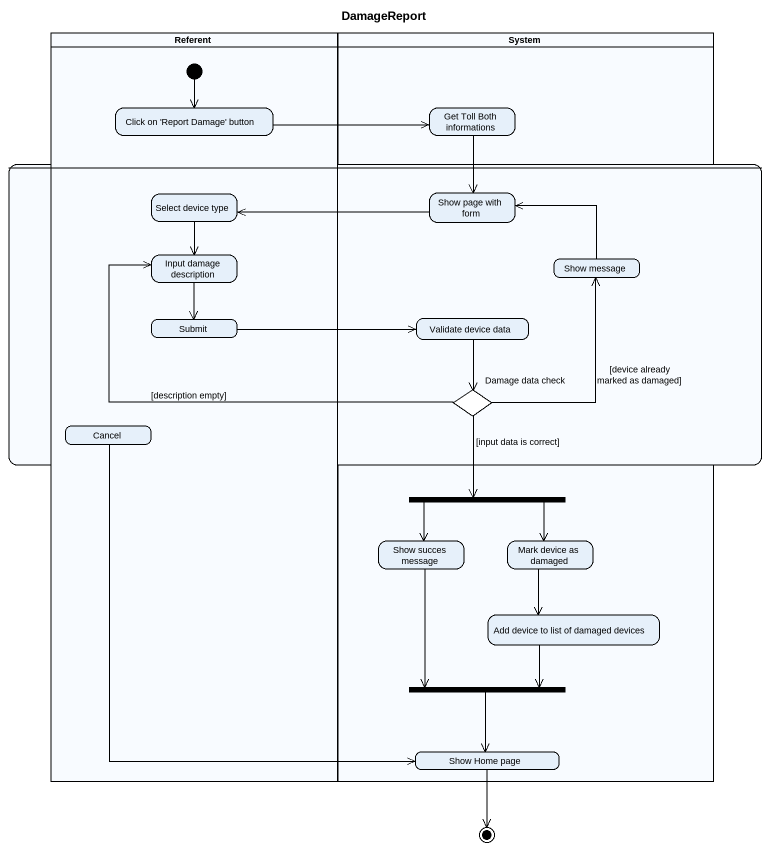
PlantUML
@startuml
title DamageReport
hide empty description
state Referent <<partition>> {
  state "Click on 'Report Damage' button" as Click_on_Report_Damage
  state "Select device type" as Select_device_type
  state "Input damage description" as Input_damage_description
  state Submit
  state Cancel
  [*] --> Click_on_Report_Damage
}
state System <<partition>> {
  state "Get Toll Both informations" as Get_Toll_Both_informations
  state fork1 <<fork>>
  state "Show succes message" as Show_succes_message
  state "Mark device as damaged" as Mark_device_as_damaged
  state "Add device to list of damaged devices" as Add_device_to_list_of
  state fork2 <<join>>
  state "Show Home page" as Show_Home_page
}
state " " as state1 {
  state "Show page with form" as Show_page_with_form
  state "Show message" as Show_message
  state "Validate device data" as Validate_device_data
  state "Damage data check" as Damage_data_check <<choice>>
}
state final1 <<end>>
Click_on_Report_Damage -right-> Get_Toll_Both_informations
Get_Toll_Both_informations --> Show_page_with_form
Select_device_type --> Input_damage_description
Show_page_with_form -left-> Select_device_type
Input_damage_description --> Submit
Show_message -left-> Show_page_with_form
Submit -right-> Validate_device_data
Validate_device_data --> Damage_data_check
Damage_data_check -left-> Input_damage_description : [description empty]
Damage_data_check -up-> Show_message : [device already marked as damaged]
Damage_data_check --> fork1 : [input data is correct]
Cancel --> Show_Home_page
fork1 --> Show_succes_message
fork1 --> Mark_device_as_damaged
Show_succes_message --> fork2
Mark_device_as_damaged --> Add_device_to_list_of
Add_device_to_list_of --> fork2
fork2 --> Show_Home_page
Show_Home_page --> final1
@enduml
